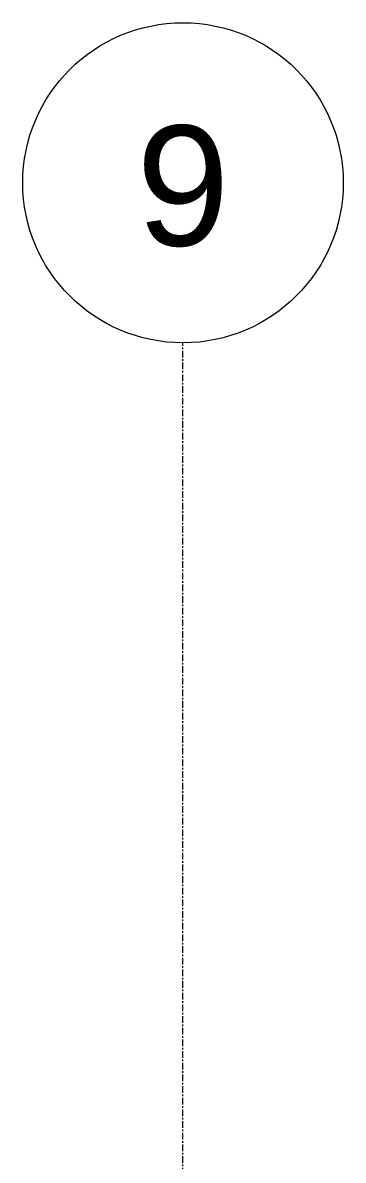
# Model space of a CAD drawing. Header units: inches. Extents: x 29752 to 31446, y 4278 to 5722.
# Drawn here: x 31205.5 to 31229.5, y 5636.8 to 5722.1 of the extents above; entities that cross this region are included whole.
import ezdxf

# ---------------------------------------------------------------- set-up
doc = ezdxf.new("R2010")
doc.units = ezdxf.units.IN
doc.header["$MEASUREMENT"] = 0
doc.linetypes.add('Grid Line 1_2_', pattern=[0.875, 0.5, -0.125, 0.125, -0.125])
doc.layers.add('S-GRID', color=1, linetype='Continuous', lineweight=9)
doc.layers.add('S-GRID-IDEN', color=1, linetype='Continuous', lineweight=9)
doc.styles.add('Swis721 Lt BT', font='swissl.ttf', dxfattribs={"height": 9})

# ---------------------------------------------------------------- blocks, each defined once
blk = doc.blocks.new('Grid - Grid Head - Circle-50561-FIRST FLOOR POWER _ SIGNAL')
at = {"layer": 'S-GRID-IDEN'}
blk.add_circle((0, 0), 0.125, dxfattribs=at)

msp = doc.modelspace()

# ---------------------------------------------------------------- linework, layer by layer
at = {"layer": 'S-GRID', "linetype": 'Grid Line 1_2_'}
msp.add_line((31217.487, 4277.766), (31217.487, 5698.128), dxfattribs=at)

# ---------------------------------------------------------------- block references
at = {"layer": 'S-GRID-IDEN', "xscale": 95.99999999999994, "yscale": 95.99999999999994, "zscale": 95.99999999999994}
msp.add_blockref('Grid - Grid Head - Circle-50561-FIRST FLOOR POWER _ SIGNAL', (31217.487, 5710.128), dxfattribs=at)

# ---------------------------------------------------------------- texts
at = {"layer": 'S-GRID-IDEN', "insert": (31213.986, 5714.415), "char_height": 9, "width": 8.181, "attachment_point": 1, "style": 'Swis721 Lt BT'}
msp.add_mtext('9', dxfattribs=at)

doc.saveas('drawing.dxf')
